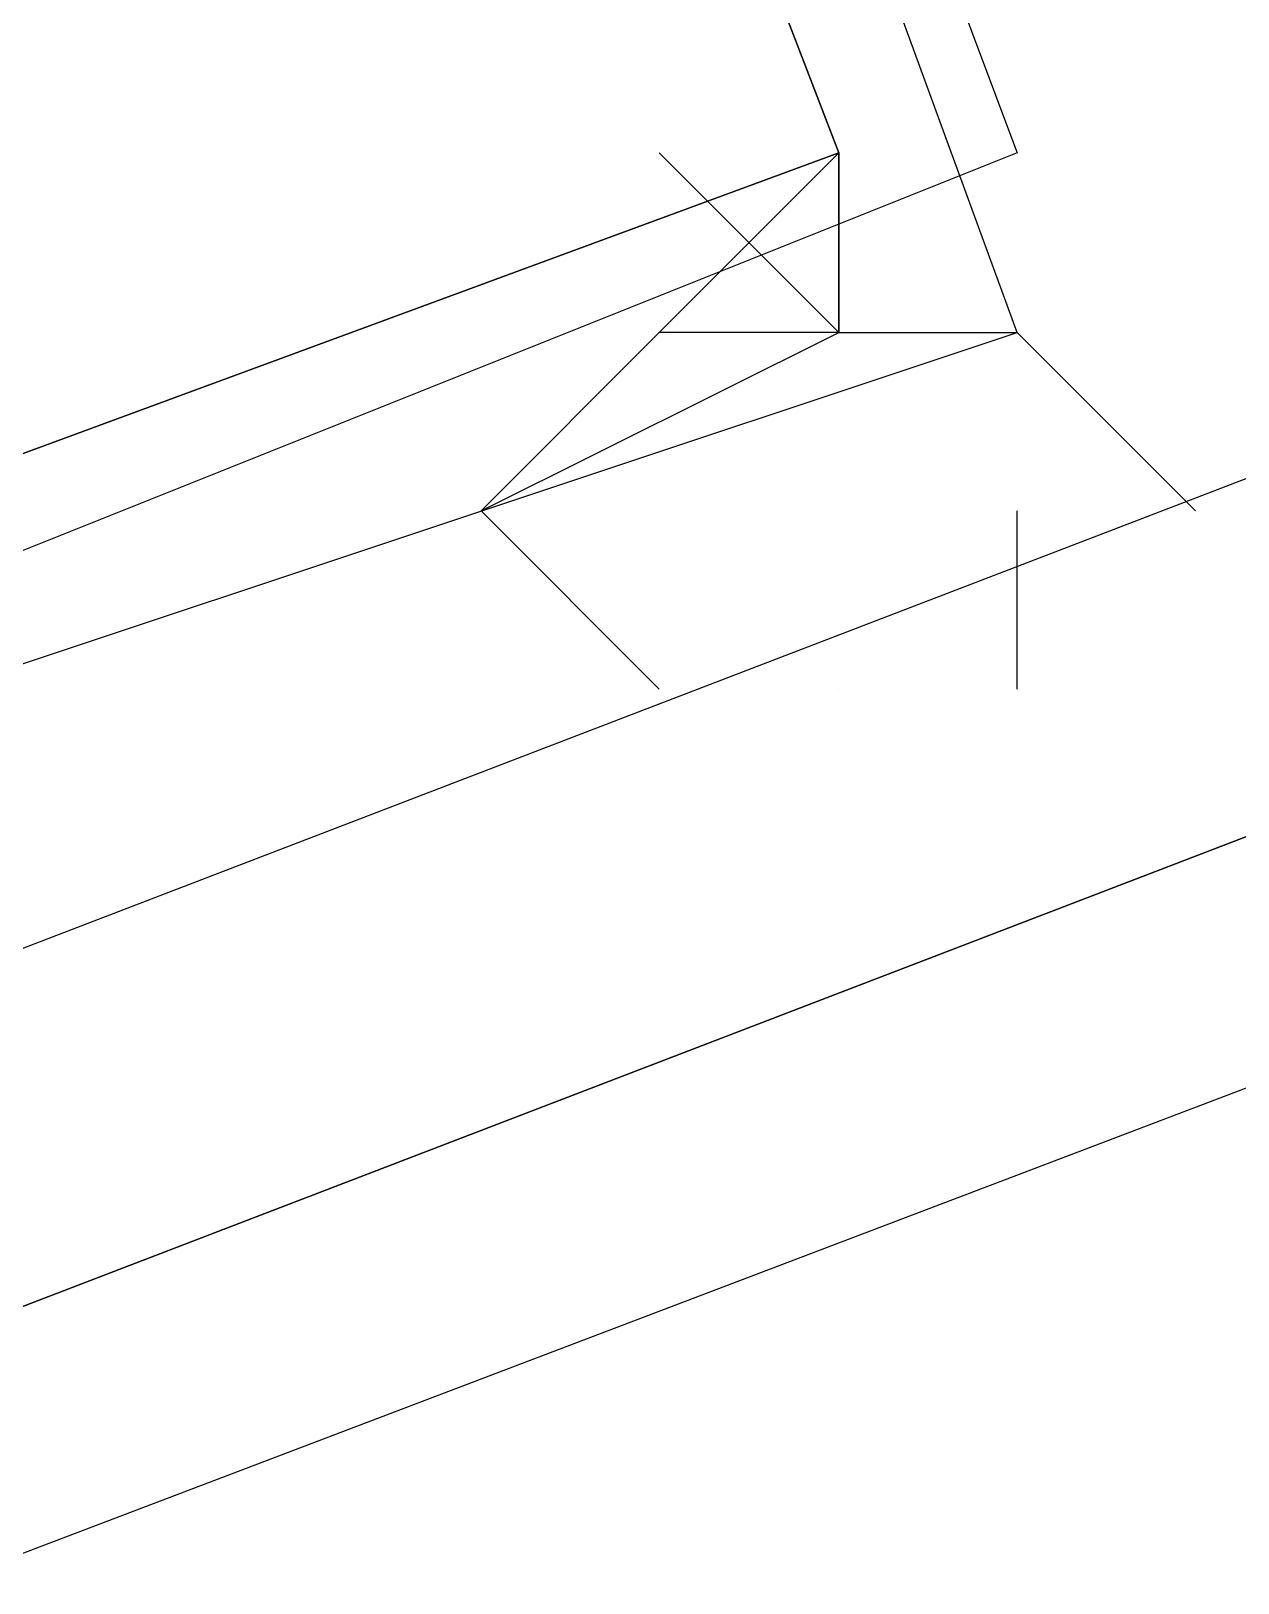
# Model space of a CAD drawing. Header units: feet. Extents: x -84 to 198, y -22 to 181.
# Drawn here: x 95.6464 to 95.7365, y 21.6711 to 21.7869 of the extents above; entities that cross this region are included whole.
import ezdxf

# ---------------------------------------------------------------- set-up
doc = ezdxf.new("R2010")
doc.units = ezdxf.units.FT
doc.layers.add('A-LINEA', color=7, linetype='CONTINUOUS')

msp = doc.modelspace()

# ---------------------------------------------------------------- linework, layer by layer
at = {"layer": 'A-LINEA'}
for p, q in [((95.7067, 21.7644), (95.7067, 21.7644)), ((95.7067, 21.7644), (95.7067, 21.7644)), ((95.7067, 21.7644), (95.7067, 21.7644)), ((95.7067, 21.7644), (95.7067, 21.7644)), ((95.72, 21.7511), (95.72, 21.7511)), ((95.72, 21.7511), (95.72, 21.7511)), ((95.7067, 21.7378), (95.7067, 21.7378)), ((95.7067, 21.7378), (95.7067, 21.7378)), ((95.7067, 21.7378), (95.7067, 21.7378)), ((95.7067, 21.7378), (95.7067, 21.7378)), ((95.72, 21.7378), (95.72, 21.7378)), ((95.72, 21.7378), (95.72, 21.7378))]:
    msp.add_line(p, q, dxfattribs=at)
for points in [[(95.6267, 21.6978), (95.6267, 21.6844), (99.3067, 23.0978), (99.3067, 23.1111), (99.3067, 23.1244), (95.6267, 21.7111), (95.6133, 21.7111), (95.6267, 21.6978)], [(95.6267, 21.6978), (95.6267, 21.6844), (99.3067, 23.0978), (99.3067, 23.1111), (99.3067, 23.1244), (95.6267, 21.7111), (95.6133, 21.7111), (95.6267, 21.6978)], [(95.64, 21.6711), (99.32, 23.0711), (99.32, 23.0844), (99.32, 23.0978), (99.3067, 23.0978), (95.6267, 21.6844), (95.64, 21.6711)], [(95.64, 21.6711), (99.32, 23.0711), (99.32, 23.0844), (99.32, 23.0978), (99.3067, 23.0978), (95.6267, 21.6844), (95.64, 21.6711)], [(95.52, 22.3111), (95.24, 22.2178), (95.44, 21.6711), (95.72, 21.7644), (95.52, 22.3111)], [(95.24, 22.2044), (95.52, 22.3111), (95.72, 21.7778), (95.4533, 21.6711), (95.24, 22.2044)], [(95.52, 22.3111), (95.24, 22.2178), (95.44, 21.6711), (95.72, 21.7644), (95.52, 22.3111)], [(95.24, 22.2044), (95.52, 22.3111), (95.72, 21.7778), (95.4533, 21.6711), (95.24, 22.2044)], [(95.5067, 22.2978), (95.2533, 22.2044), (95.4533, 21.6844), (95.7067, 21.7778), (95.5067, 22.2978)], [(95.2533, 22.2044), (95.5067, 22.2978), (95.7067, 21.7778), (95.4533, 21.6844), (95.2533, 22.2044)], [(95.5067, 22.2978), (95.2533, 22.2044), (95.4533, 21.6844), (95.7067, 21.7778), (95.5067, 22.2978)], [(95.2533, 22.2044), (95.5067, 22.2978), (95.7067, 21.7778), (95.4533, 21.6844), (95.2533, 22.2044)], [(95.6933, 21.7378), (95.6933, 21.7378), (95.6933, 21.7378), (95.68, 21.7511), (95.68, 21.7511), (95.7067, 21.7644), (95.7067, 21.7644), (95.7067, 21.7644), (95.6933, 21.7644), (95.6933, 21.7644), (95.7067, 21.7778), (95.7067, 21.7778), (95.7067, 21.7778), (95.7067, 21.7778), (95.7067, 21.7778), (95.7067, 21.7644), (95.7067, 21.7644), (95.72, 21.7644), (95.72, 21.7644), (95.7333, 21.7511), (95.7333, 21.7511), (95.7333, 21.7511)], [(95.6933, 21.7378), (95.6933, 21.7378), (95.6933, 21.7378), (95.68, 21.7511), (95.68, 21.7511), (95.7067, 21.7644), (95.7067, 21.7644), (95.7067, 21.7644), (95.6933, 21.7644), (95.6933, 21.7644), (95.7067, 21.7778), (95.7067, 21.7778), (95.7067, 21.7778), (95.7067, 21.7778), (95.7067, 21.7778), (95.7067, 21.7644), (95.7067, 21.7644), (95.72, 21.7644), (95.72, 21.7644), (95.7333, 21.7511), (95.7333, 21.7511), (95.7333, 21.7511)], [(95.6933, 21.7778), (95.7067, 21.7644), (95.7067, 21.7644), (95.7067, 21.7644), (95.7067, 21.7644), (95.7067, 21.7644), (95.72, 21.7644), (95.72, 21.7644), (95.7333, 21.7511), (95.7333, 21.7511)], [(95.6933, 21.7778), (95.7067, 21.7644), (95.7067, 21.7644), (95.7067, 21.7644), (95.7067, 21.7644), (95.7067, 21.7644), (95.72, 21.7644), (95.72, 21.7644), (95.7333, 21.7511), (95.7333, 21.7511)], [(95.7067, 21.7644), (95.7067, 21.7778), (95.7067, 21.7778)], [(95.7067, 21.7644), (95.7067, 21.7778), (95.7067, 21.7778)], [(95.6933, 21.7378), (95.6933, 21.7378), (95.6933, 21.7378), (95.6933, 21.7378), (95.68, 21.7511), (95.68, 21.7511), (95.6933, 21.7644), (95.6933, 21.7644), (95.6933, 21.7644), (95.6933, 21.7644), (95.6933, 21.7644), (95.6933, 21.7644), (95.6933, 21.7644)], [(95.6933, 21.7378), (95.6933, 21.7378), (95.6933, 21.7378), (95.6933, 21.7378), (95.68, 21.7511), (95.68, 21.7511), (95.6933, 21.7644), (95.6933, 21.7644), (95.6933, 21.7644), (95.6933, 21.7644), (95.6933, 21.7644), (95.6933, 21.7644), (95.6933, 21.7644)], [(95.6933, 21.7644), (95.6933, 21.7644), (95.6933, 21.7644)], [(95.6933, 21.7644), (95.6933, 21.7644), (95.6933, 21.7644)], [(95.7067, 21.7644), (95.7067, 21.7644), (95.7067, 21.7644)], [(95.7067, 21.7644), (95.7067, 21.7644), (95.7067, 21.7644)], [(95.72, 21.7378), (95.72, 21.7378), (95.72, 21.7511)], [(95.72, 21.7378), (95.72, 21.7378), (95.72, 21.7511)], [(95.7067, 21.7378), (95.7067, 21.7378), (95.7067, 21.7378)], [(95.7067, 21.7378), (95.7067, 21.7378), (95.7067, 21.7378)]]:
    msp.add_lwpolyline(points, dxfattribs=at)

doc.saveas('drawing.dxf')
